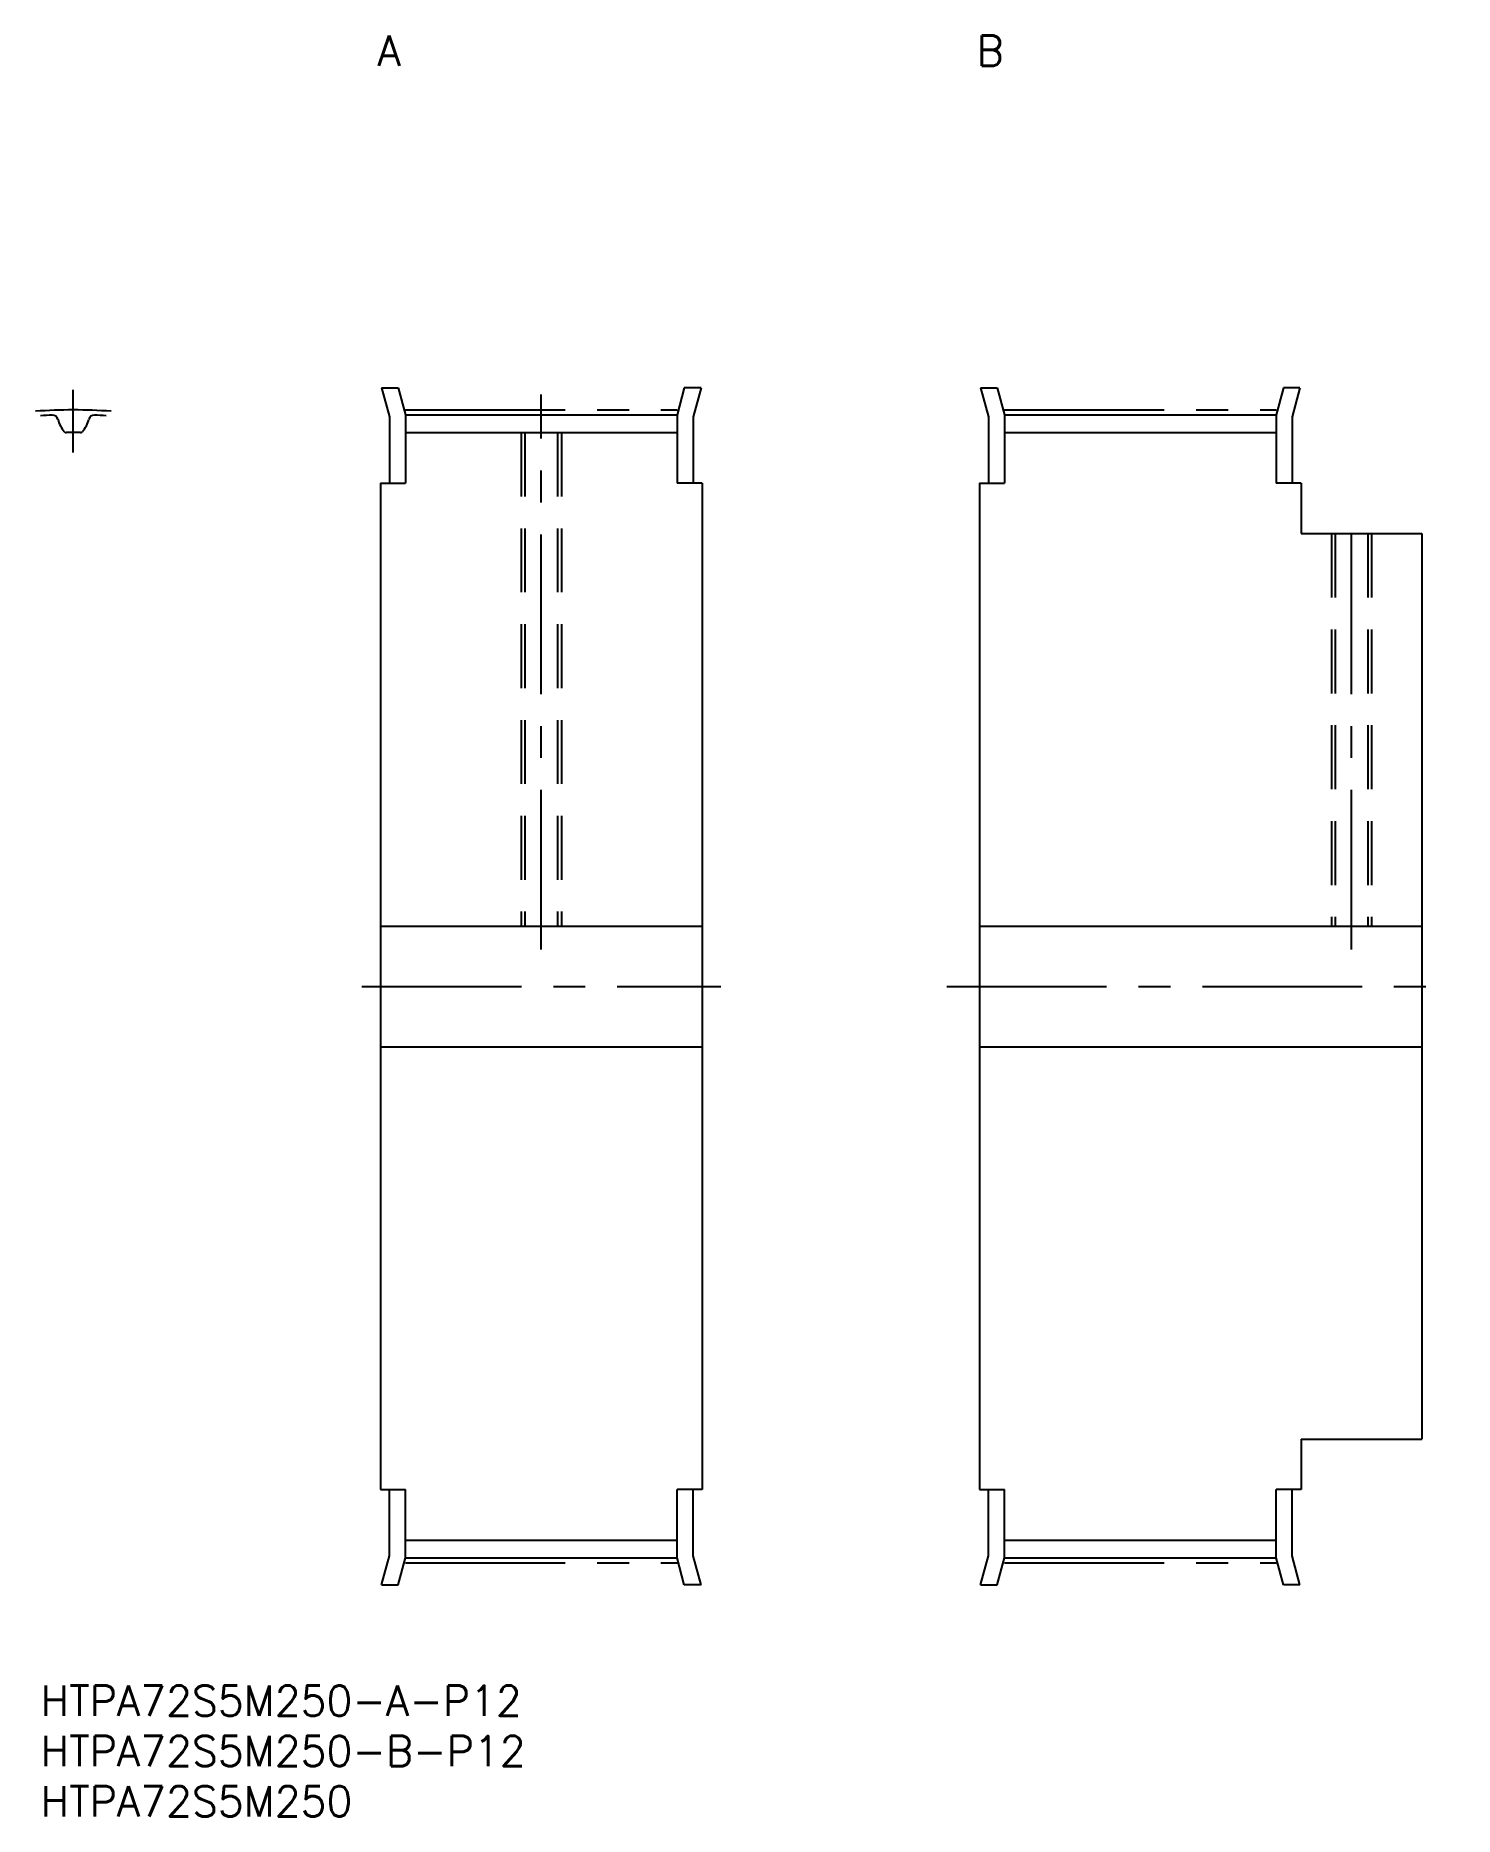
# Model space of a CAD drawing. Extents: x 0 to 141, y -13 to 164.
import ezdxf

# ---------------------------------------------------------------- set-up
doc = ezdxf.new("R2010")
doc.units = 0
doc.header["$LTSCALE"] = 0.5
doc.linetypes.add('CENTER', pattern=[50.8, 31.75, -6.35, 6.35, -6.35])
doc.linetypes.add('DASHED', pattern=[19.05, 12.7, -6.35])
for name, color, linetype in [('MSM_CENTER', 1, 'CENTER'), ('MSM_CONTINUOUS', 7, 'CONTINUOUS'), ('MSM_DASHED', 4, 'DASHED'), ('MSM_PART_NUMBER', 7, 'CONTINUOUS')]:
    doc.layers.add(name, color=color, linetype=linetype)
doc.styles.get("Standard").update_dxf_attribs({"font": 'txt.shx', "height": 3, "bigfont": 'bigfont.shx'})

# ---------------------------------------------------------------- blocks, each defined once
blk = doc.blocks.new('*U12')
at = {"layer": 'MSM_PART_NUMBER'}
blk.add_text('HTPA72S5M250-A-P12', height=3, dxfattribs=at).set_placement((0, -3))
blk = doc.blocks.new('*U13')
at = {"layer": 'MSM_PART_NUMBER'}
blk.add_text('HTPA72S5M250-B-P12', height=3, dxfattribs=at).set_placement((0, -8))
blk = doc.blocks.new('*U14')
at = {"layer": 'MSM_PART_NUMBER'}
blk.add_text('HTPA72S5M250', height=3, dxfattribs=at).set_placement((0, -13))
blk = doc.blocks.new('*U15')
at = {"layer": 'MSM_PART_NUMBER'}
blk.add_text('A', height=3, dxfattribs=at).set_placement((33.5, 161))
blk = doc.blocks.new('*U16')
at = {"layer": 'MSM_PART_NUMBER'}
blk.add_text('B', height=3, dxfattribs=at).set_placement((93.04, 161))

msp = doc.modelspace()

# ---------------------------------------------------------------- linework, layer by layer
at = {"layer": 'MSM_CENTER'}
for p, q in [((3.25, 122.55), (3.25, 128.8)), ((49.77, 73.15), (49.77, 128.33)), ((36.27, 126.8), (63.27, 126.8)), ((95.82, 126.8), (122.82, 126.8)), ((130.32, 73.15), (130.32, 116.91)), ((31.92, 69.5), (67.62, 69.5)), ((90.09, 69.5), (140.54, 69.5)), ((36.27, 12.21), (63.27, 12.21)), ((95.82, 12.21), (122.82, 12.21))]:
    msp.add_line(p, q, dxfattribs=at)
msp.add_arc((3.25, 69.5), 57.29, 86.2473, 93.7527, dxfattribs=at)
at = {"layer": 'MSM_CONTINUOUS'}
for p, q in [((33.9, 129), (34.67, 126.1)), ((33.9, 129), (35.55, 129)), ((35.55, 129), (36.27, 126.32)), ((63.99, 129), (63.27, 126.32)), ((65.65, 129), (63.99, 129)), ((65.65, 129), (64.87, 126.1)), ((93.44, 129), (94.22, 126.1)), ((93.44, 129), (95.1, 129)), ((95.1, 129), (95.82, 126.32)), ((123.54, 129), (122.82, 126.32)), ((125.19, 129), (123.54, 129)), ((125.19, 129), (124.42, 126.1)), ((34.67, 126.1), (34.67, 119.5)), ((36.27, 126.32), (36.27, 119.5)), ((36.27, 126.32), (63.27, 126.32)), ((63.27, 126.32), (63.27, 119.5)), ((64.87, 126.1), (64.87, 119.5)), ((94.22, 126.1), (94.22, 119.5)), ((95.82, 126.32), (95.82, 119.5)), ((95.82, 126.32), (122.82, 126.32)), ((122.82, 126.32), (122.82, 119.5)), ((124.42, 126.1), (124.42, 119.5)), ((36.27, 124.55), (63.27, 124.55)), ((95.82, 124.55), (122.82, 124.55)), ((33.77, 119.5), (33.77, 19.5)), ((33.77, 119.5), (36.27, 119.5)), ((65.77, 119.5), (63.27, 119.5)), ((65.77, 119.5), (65.77, 19.5)), ((93.32, 119.5), (93.32, 19.5)), ((93.32, 119.5), (95.82, 119.5)), ((125.32, 119.5), (122.82, 119.5)), ((125.32, 119.5), (125.32, 114.5)), ((125.32, 114.5), (137.32, 114.5)), ((137.32, 114.5), (137.32, 24.5)), ((33.77, 75.5), (65.77, 75.5)), ((93.32, 75.5), (137.32, 75.5)), ((33.77, 63.5), (65.77, 63.5)), ((93.32, 63.5), (137.32, 63.5)), ((125.32, 24.5), (137.32, 24.5)), ((125.32, 24.5), (125.32, 19.5)), ((33.77, 19.5), (36.27, 19.5)), ((34.67, 12.9), (34.67, 19.5)), ((36.27, 12.69), (36.27, 19.5)), ((63.27, 12.69), (63.27, 19.5)), ((65.77, 19.5), (63.27, 19.5)), ((64.87, 12.9), (64.87, 19.5)), ((93.32, 19.5), (95.82, 19.5)), ((94.22, 12.9), (94.22, 19.5)), ((95.82, 12.69), (95.82, 19.5)), ((122.82, 12.69), (122.82, 19.5)), ((125.32, 19.5), (122.82, 19.5)), ((124.42, 12.9), (124.42, 19.5)), ((36.27, 14.46), (63.27, 14.46)), ((95.82, 14.46), (122.82, 14.46)), ((33.9, 10), (34.67, 12.9)), ((35.55, 10), (36.27, 12.69)), ((36.27, 12.69), (63.27, 12.69)), ((63.99, 10), (63.27, 12.69)), ((65.65, 10), (64.87, 12.9)), ((93.44, 10), (94.22, 12.9)), ((95.1, 10), (95.82, 12.69)), ((95.82, 12.69), (122.82, 12.69)), ((123.54, 10), (122.82, 12.69)), ((125.19, 10), (124.42, 12.9)), ((33.9, 10), (35.55, 10)), ((65.65, 10), (63.99, 10)), ((93.44, 10), (95.1, 10)), ((125.19, 10), (123.54, 10))]:
    msp.add_line(p, q, dxfattribs=at)
for centre, radius, start, end in [((3.25, 69.5), 56.81, 92.1136, 93.2793), ((1.17, 125.73), 0.55, 14.6792, 92.1136), ((4.88, 126.7), 3.27, 194.6792, 219.0499), ((1.63, 126.7), 3.27, 320.9501, 345.3208), ((5.33, 125.73), 0.55, 87.8864, 165.3208), ((3.25, 69.5), 56.81, 86.7207, 87.8864), ((2.53, 124.79), 0.25, 219.0499, 270.7504), ((3.25, 69.5), 55.04, 89.2496, 90.7504), ((3.97, 124.79), 0.25, 269.2496, 320.9501)]:
    msp.add_arc(centre, radius, start, end, dxfattribs=at)
at = {"layer": 'MSM_DASHED'}
for p, q in [((47.77, 124.55), (47.77, 75.5)), ((48.15, 124.55), (48.15, 75.5)), ((51.39, 124.55), (51.39, 75.5)), ((51.77, 124.55), (51.77, 75.5)), ((128.32, 114.5), (128.32, 75.5)), ((128.7, 114.5), (128.7, 75.5)), ((131.94, 114.5), (131.94, 75.5)), ((132.32, 114.5), (132.32, 75.5))]:
    msp.add_line(p, q, dxfattribs=at)

# ---------------------------------------------------------------- block references
at = {"layer": 'MSM_CONTINUOUS'}
for name in ['*U15', '*U16', '*U12', '*U13', '*U14']:
    msp.add_blockref(name, (0, 0), dxfattribs=at)

doc.saveas('drawing.dxf')
